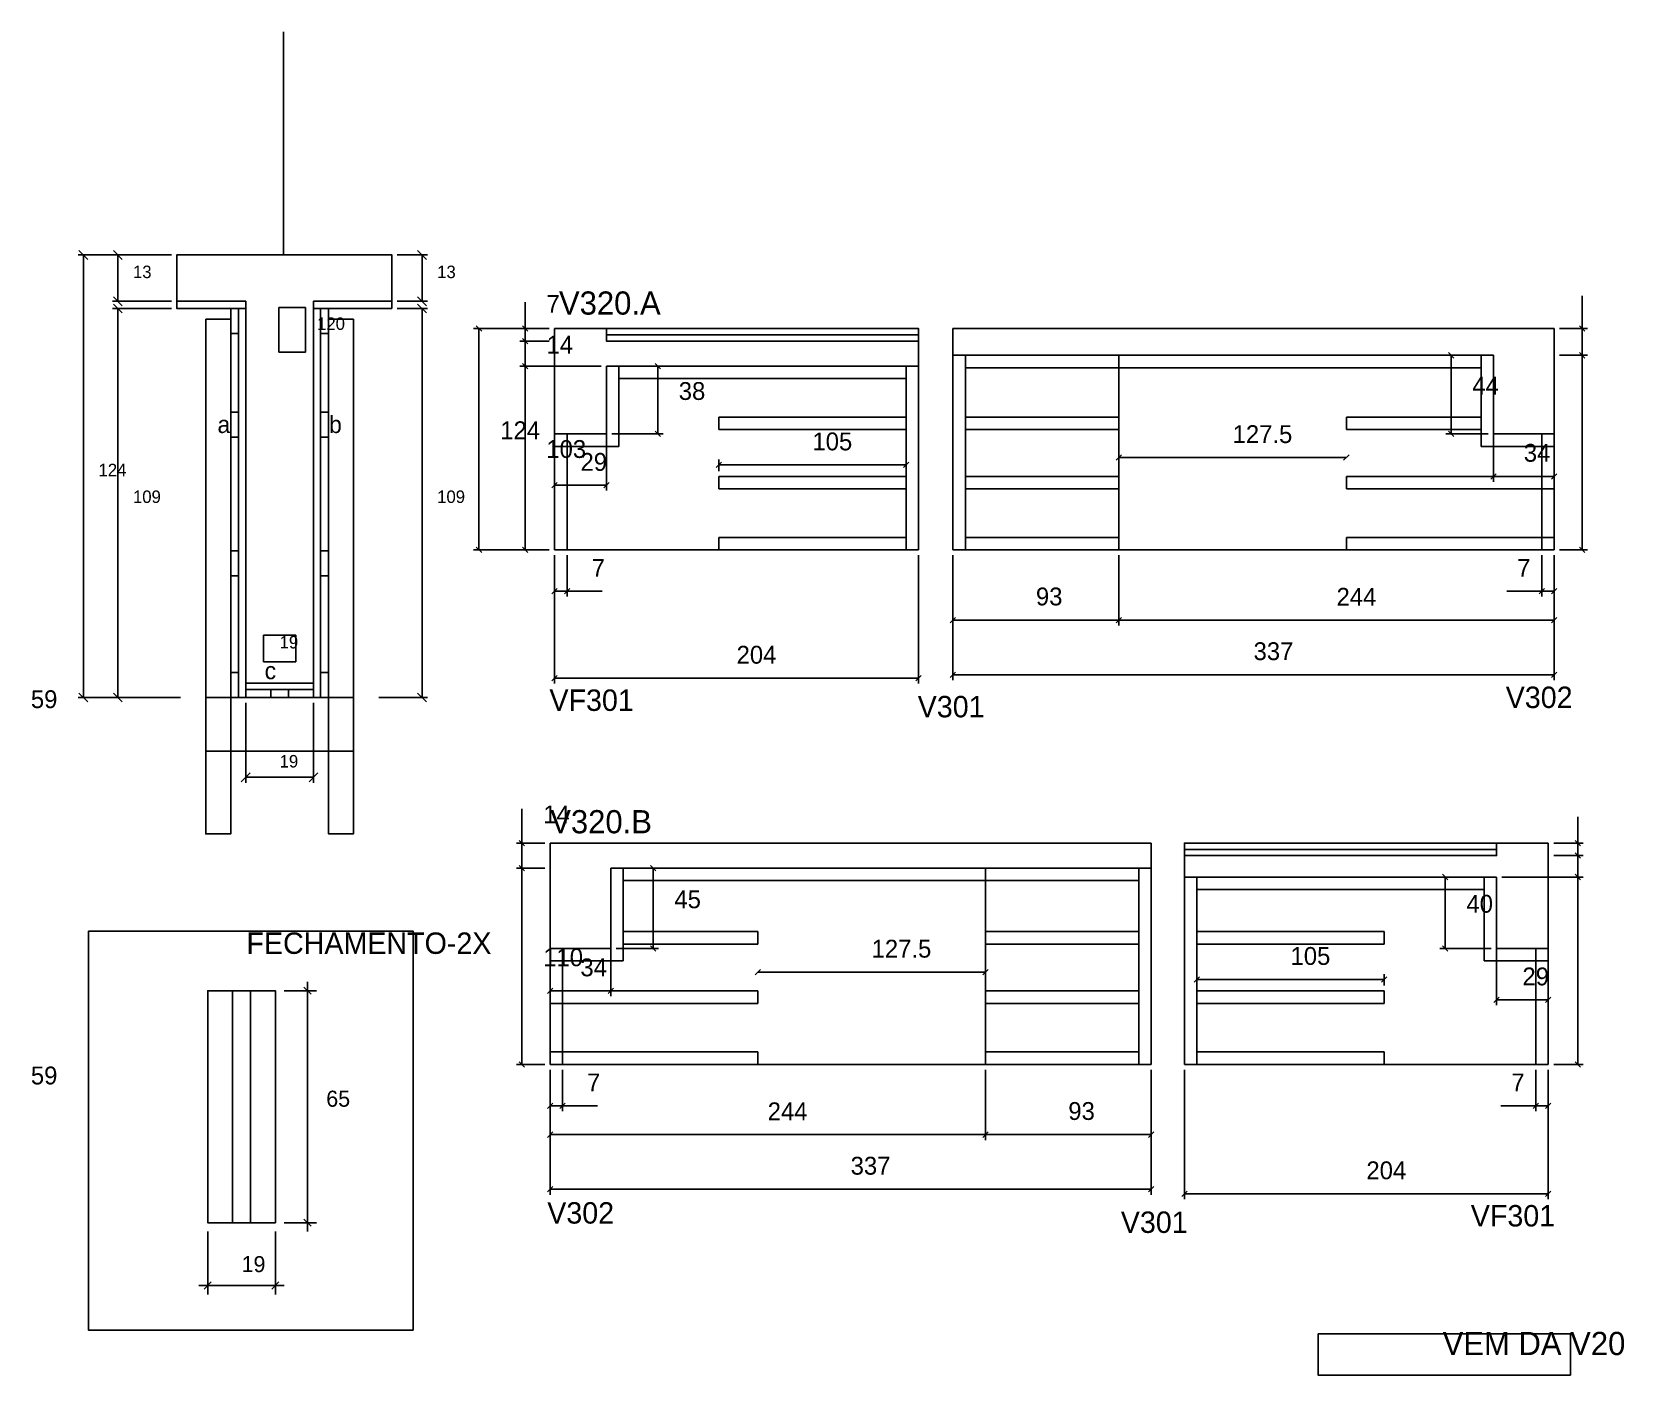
# Model space of a CAD drawing. Header units: metres. Extents: x 5630 to 6522, y 2976 to 3729.
import ezdxf

# ---------------------------------------------------------------- set-up
doc = ezdxf.new("R2010")
doc.units = ezdxf.units.M

msp = doc.modelspace()

# ---------------------------------------------------------------- linework, layer by layer
at = {"layer": 'CONCRETO', "color": 251}
msp.add_lwpolyline([(5710.88, 3577.52), (5710.88, 3603.52), (5831.46, 3603.52), (5831.46, 3577.52), (5787.52, 3577.52), (5787.52, 3363.52), (5749.52, 3363.52), (5749.52, 3577.52), (5710.88, 3577.52)], dxfattribs=at)
at = {"layer": 'COTA', "color": 4}
for p, q in [((5707.88, 3603.52), (5655.5, 3603.52)), ((5658.5, 3355.52), (5658.5, 3603.52)), ((5707.88, 3603.52), (5674.82, 3603.52)), ((5677.82, 3603.52), (5677.82, 3577.52)), ((5834.46, 3603.52), (5851.33, 3603.52)), ((5848.33, 3603.52), (5848.33, 3577.52)), ((6498.67, 3562.26), (6498.67, 3580.63)), ((5707.88, 3577.52), (5674.82, 3577.52)), ((5707.88, 3573.52), (5674.82, 3573.52)), ((5677.82, 3573.52), (5677.82, 3355.52)), ((5834.46, 3577.52), (5851.33, 3577.52)), ((5834.46, 3573.52), (5851.33, 3573.52)), ((5848.33, 3355.52), (5848.33, 3573.52)), ((5906.22, 3562.26), (5906.22, 3576.99)), ((5919.68, 3562.26), (5903.22, 3562.26)), ((5906.22, 3555.26), (5906.22, 3562.26)), ((6485.95, 3562.26), (6501.67, 3562.26)), ((6498.67, 3547.26), (6498.67, 3562.26)), ((5919.68, 3555.26), (5903.22, 3555.26)), ((5919.68, 3555.26), (5903.22, 3555.26)), ((5906.22, 3541.26), (5906.22, 3555.26)), ((6485.95, 3547.26), (6501.67, 3547.26)), ((6485.95, 3547.26), (6501.67, 3547.26)), ((6498.67, 3547.26), (6498.67, 3438.26)), ((5948.68, 3541.26), (5903.22, 3541.26)), ((5948.68, 3541.26), (5903.22, 3541.26)), ((5906.22, 3541.26), (5906.22, 3438.26)), ((5919.68, 3438.26), (5903.22, 3438.26)), ((6485.95, 3438.26), (6501.67, 3438.26)), ((5922.68, 3435.26), (5922.68, 3412.08)), ((5922.68, 3435.26), (5922.68, 3363.38)), ((5929.68, 3435.26), (5929.68, 3412.08)), ((6126.64, 3435.26), (6126.64, 3363.38)), ((6145.95, 3435.26), (6145.95, 3365.24)), ((6145.95, 3435.26), (6145.95, 3395.88)), ((6238.95, 3435.26), (6238.95, 3395.88)), ((6238.95, 3435.26), (6238.95, 3395.88)), ((6475.95, 3435.26), (6475.95, 3412.08)), ((6482.95, 3435.26), (6482.95, 3412.08)), ((6482.95, 3435.26), (6482.95, 3365.24)), ((6482.95, 3435.26), (6482.95, 3395.88)), ((5922.68, 3415.08), (5929.68, 3415.08)), ((5929.68, 3415.08), (5949.29, 3415.08)), ((6475.95, 3415.08), (6456.34, 3415.08)), ((6482.95, 3415.08), (6475.95, 3415.08)), ((6145.95, 3398.88), (6238.95, 3398.88)), ((6238.95, 3398.88), (6482.95, 3398.88)), ((6126.64, 3366.38), (5922.68, 3366.38)), ((6145.95, 3368.24), (6482.95, 3368.24)), ((5712.92, 3355.52), (5655.5, 3355.52)), ((5712.92, 3355.52), (5674.82, 3355.52)), ((5749.52, 3352.52), (5749.52, 3307.79)), ((5787.52, 3352.52), (5787.52, 3307.79)), ((5824.12, 3355.52), (5851.33, 3355.52)), ((5749.52, 3310.79), (5787.52, 3310.79)), ((5904.37, 3273.93), (5904.37, 3293.04)), ((6496.14, 3273.93), (6496.14, 3288.66)), ((5917.1, 3273.93), (5901.37, 3273.93)), ((5904.37, 3259.93), (5904.37, 3273.93)), ((6482.67, 3273.93), (6499.14, 3273.93)), ((6482.67, 3266.93), (6499.14, 3266.93)), ((6482.67, 3266.93), (6499.14, 3266.93)), ((6496.14, 3266.93), (6496.14, 3273.93)), ((6496.14, 3254.93), (6496.14, 3266.93)), ((5917.1, 3259.93), (5901.37, 3259.93)), ((5917.1, 3259.93), (5901.37, 3259.93)), ((5904.37, 3259.93), (5904.37, 3149.93)), ((6453.67, 3254.93), (6499.14, 3254.93)), ((6453.67, 3254.93), (6499.14, 3254.93)), ((6496.14, 3254.93), (6496.14, 3149.93)), ((5784.15, 3056.2), (5784.15, 3196.2)), ((5771.15, 3191.2), (5789.15, 3191.2)), ((5917.1, 3149.93), (5901.37, 3149.93)), ((5920.1, 3146.93), (5920.1, 3123.75)), ((5920.1, 3146.93), (5920.1, 3076.92)), ((5920.1, 3146.93), (5920.1, 3107.55)), ((5927.1, 3146.93), (5927.1, 3123.75)), ((6164.1, 3146.93), (6164.1, 3107.55)), ((6164.1, 3146.93), (6164.1, 3107.55)), ((6257.1, 3146.93), (6257.1, 3076.92)), ((6257.1, 3146.93), (6257.1, 3107.55)), ((6275.72, 3146.93), (6275.72, 3074.47)), ((6472.67, 3146.93), (6472.67, 3123.75)), ((6479.67, 3146.93), (6479.67, 3123.75)), ((6479.67, 3146.93), (6479.67, 3074.47)), ((6482.67, 3149.93), (6499.14, 3149.93)), ((5920.1, 3126.75), (5927.1, 3126.75)), ((5927.1, 3126.75), (5946.71, 3126.75)), ((6472.67, 3126.75), (6453.07, 3126.75)), ((6479.67, 3126.75), (6472.67, 3126.75)), ((6164.1, 3110.55), (5920.1, 3110.55)), ((6257.1, 3110.55), (6164.1, 3110.55)), ((6257.1, 3079.92), (5920.1, 3079.92)), ((6275.72, 3077.47), (6479.67, 3077.47)), ((5728.22, 3056.2), (5728.22, 3021)), ((5766.15, 3056.2), (5766.15, 3021)), ((5771.15, 3061.2), (5789.15, 3061.2)), ((5723.22, 3026), (5771.15, 3026))]:
    msp.add_line(p, q, dxfattribs=at)
at = {"layer": 'COTA'}
for p, q in [((5907.72, 3560.76), (5904.72, 3563.76)), ((6500.17, 3560.76), (6497.17, 3563.76)), ((5904.72, 3556.76), (5907.72, 3553.76)), ((5907.72, 3553.76), (5904.72, 3556.76)), ((6500.17, 3545.76), (6497.17, 3548.76)), ((6497.17, 3548.76), (6500.17, 3545.76)), ((5904.72, 3542.76), (5907.72, 3539.76)), ((5907.72, 3539.76), (5904.72, 3542.76)), ((5904.72, 3439.76), (5907.72, 3436.76)), ((6497.17, 3439.76), (6500.17, 3436.76)), ((5924.18, 3416.58), (5921.18, 3413.58)), ((5928.18, 3413.58), (5931.18, 3416.58)), ((6477.45, 3416.58), (6474.45, 3413.58)), ((6481.45, 3413.58), (6484.45, 3416.58)), ((6147.45, 3400.38), (6144.45, 3397.38)), ((6240.45, 3400.38), (6237.45, 3397.38)), ((6237.45, 3397.38), (6240.45, 3400.38)), ((6481.45, 3397.38), (6484.45, 3400.38)), ((5924.18, 3367.88), (5921.18, 3364.88)), ((6125.14, 3364.88), (6128.14, 3367.88)), ((6147.45, 3369.74), (6144.45, 3366.74)), ((6481.45, 3366.74), (6484.45, 3369.74)), ((5905.87, 3272.43), (5902.87, 3275.43)), ((6497.64, 3272.43), (6494.64, 3275.43)), ((6494.64, 3268.43), (6497.64, 3265.43)), ((6497.64, 3265.43), (6494.64, 3268.43)), ((5905.87, 3258.43), (5902.87, 3261.43)), ((5902.87, 3261.43), (5905.87, 3258.43)), ((6494.64, 3256.43), (6497.64, 3253.43)), ((6497.64, 3253.43), (6494.64, 3256.43)), ((5902.87, 3151.43), (5905.87, 3148.43)), ((6494.64, 3151.43), (6497.64, 3148.43)), ((5921.6, 3128.25), (5918.6, 3125.25)), ((5925.6, 3125.25), (5928.6, 3128.25)), ((6474.17, 3128.25), (6471.17, 3125.25)), ((6478.17, 3125.25), (6481.17, 3128.25)), ((5921.6, 3112.05), (5918.6, 3109.05)), ((6162.6, 3109.05), (6165.6, 3112.05)), ((6165.6, 3112.05), (6162.6, 3109.05)), ((6255.6, 3109.05), (6258.6, 3112.05)), ((5921.6, 3081.42), (5918.6, 3078.42)), ((6255.6, 3078.42), (6258.6, 3081.42)), ((6277.22, 3078.97), (6274.22, 3075.97)), ((6478.17, 3075.97), (6481.17, 3078.97))]:
    msp.add_line(p, q, dxfattribs=at)
at = {"layer": 'COTA', "color": 241}
for p, q in [((5951.68, 3562.26), (5922.68, 3562.26)), ((5922.68, 3562.26), (5922.68, 3503.26)), ((6482.95, 3562.26), (6145.95, 3562.26)), ((6145.95, 3547.26), (6145.95, 3562.26)), ((6482.95, 3562.26), (6482.95, 3503.26)), ((6126.64, 3541.26), (6126.64, 3555.26)), ((5920.1, 3273.93), (6257.1, 3273.93)), ((5920.1, 3273.93), (5920.1, 3214.93)), ((6257.1, 3259.93), (6257.1, 3273.93)), ((6275.72, 3254.93), (6275.72, 3266.93)), ((6450.67, 3273.93), (6479.67, 3273.93)), ((6479.67, 3273.93), (6479.67, 3214.93))]:
    msp.add_line(p, q, dxfattribs=at)
at = {"layer": 'COTA'}
for points in [[(5661, 3601.02), (5656, 3606.02)], [(5680.32, 3601.02), (5675.32, 3606.02)], [(5850.83, 3601.02), (5845.83, 3606.02)], [(5675.32, 3580.02), (5680.32, 3575.02)], [(5845.83, 3580.02), (5850.83, 3575.02)], [(5680.32, 3571.02), (5675.32, 3576.02)], [(5850.83, 3571.02), (5845.83, 3576.02)], [(5656, 3358.02), (5661, 3353.02)], [(5675.32, 3358.02), (5680.32, 3353.02)], [(5845.83, 3358.02), (5850.83, 3353.02)], [(5752.02, 3313.29), (5747.02, 3308.29)], [(5785.02, 3308.29), (5790.02, 3313.29)], [(5786.15, 3189.2), (5782.15, 3193.2)], [(5782.15, 3063.2), (5786.15, 3059.2)], [(5730.22, 3028), (5726.22, 3024)], [(5764.15, 3024), (5768.15, 3028)]]:
    msp.add_lwpolyline(points, dxfattribs=at)
at = {"layer": 'Cota Seção (2x)', "color": 180}
for p, q in [((5768.02, 3574.02), (5768.02, 3549.02)), ((5783.02, 3574.02), (5768.02, 3574.02)), ((5783.02, 3549.02), (5783.02, 3574.02)), ((5768.02, 3549.02), (5783.02, 3549.02)), ((5759.52, 3390.52), (5759.52, 3375.52)), ((5777.52, 3390.52), (5759.52, 3390.52)), ((5777.52, 3375.52), (5777.52, 3390.52)), ((5759.52, 3375.52), (5777.52, 3375.52))]:
    msp.add_line(p, q, dxfattribs=at)
at = {"layer": 'Cotas', "color": 1}
msp.add_lwpolyline([(5661.31, 3224.6), (5843.28, 3224.6), (5843.28, 3001.03), (5661.31, 3001.03), (5661.31, 3224.6)], dxfattribs=at)
at = {"layer": 'Madeira', "color": 126}
for points in [[(5741.12, 3559.52), (5745.52, 3559.52), (5745.52, 3573.52), (5741.12, 3573.52), (5741.12, 3559.52)], [(5795.92, 3559.52), (5791.52, 3559.52), (5791.52, 3573.52), (5795.92, 3573.52), (5795.92, 3559.52)], [(5741.12, 3501.48), (5745.52, 3501.48), (5745.52, 3515.48), (5741.12, 3515.48), (5741.12, 3501.48)], [(5795.92, 3501.48), (5791.52, 3501.48), (5791.52, 3515.48), (5795.92, 3515.48), (5795.92, 3501.48)], [(5741.12, 3423.77), (5745.52, 3423.77), (5745.52, 3437.77), (5741.12, 3437.77), (5741.12, 3423.77)], [(5795.92, 3423.77), (5791.52, 3423.77), (5791.52, 3437.77), (5795.92, 3437.77), (5795.92, 3423.77)], [(5741.12, 3355.52), (5745.52, 3355.52), (5745.52, 3369.52), (5741.12, 3369.52), (5741.12, 3355.52)], [(5795.92, 3355.52), (5791.52, 3355.52), (5791.52, 3369.52), (5795.92, 3369.52), (5795.92, 3355.52)], [(5749.52, 3355.52), (5749.52, 3359.92), (5763.52, 3359.92), (5763.52, 3355.52), (5749.52, 3355.52)], [(5787.52, 3355.52), (5787.52, 3359.92), (5773.52, 3359.92), (5773.52, 3355.52), (5787.52, 3355.52)]]:
    msp.add_lwpolyline(points, dxfattribs=at)
at = {"layer": 'Painéis', "color": 4}
for p, q in [((5919.68, 3562.26), (5877.27, 3562.26)), ((5880.27, 3438.26), (5880.27, 3562.26)), ((6445.95, 3547.26), (6422.14, 3547.26)), ((6425.14, 3547.26), (6425.14, 3503.26)), ((5954.68, 3541.26), (5983.49, 3541.26)), ((5980.49, 3541.26), (5980.49, 3503.26)), ((5922.68, 3500.26), (5922.68, 3471.45)), ((5951.68, 3500.26), (5951.68, 3471.45)), ((5954.68, 3503.26), (5983.49, 3503.26)), ((6445.95, 3503.26), (6422.14, 3503.26)), ((6448.95, 3500.26), (6448.95, 3476.4)), ((6482.95, 3500.26), (6482.95, 3476.4)), ((6238.95, 3489.98), (6366.45, 3489.98)), ((6014.68, 3482.4), (6014.68, 3488.9)), ((6119.68, 3485.9), (6014.68, 3485.9)), ((6119.68, 3482.4), (6119.68, 3488.9)), ((5922.68, 3474.45), (5951.68, 3474.45)), ((6482.95, 3479.4), (6448.95, 3479.4)), ((5919.68, 3438.26), (5877.27, 3438.26)), ((5957.1, 3259.93), (5980.9, 3259.93)), ((5977.9, 3259.93), (5977.9, 3214.93)), ((6447.67, 3254.93), (6418.87, 3254.93)), ((6421.87, 3254.93), (6421.87, 3214.93)), ((5957.1, 3214.93), (5980.9, 3214.93)), ((6447.67, 3214.93), (6418.87, 3214.93)), ((5920.1, 3211.93), (5920.1, 3188.07)), ((5954.1, 3211.93), (5954.1, 3188.07)), ((6450.67, 3211.93), (6450.67, 3183.12)), ((6479.67, 3211.93), (6479.67, 3183.12)), ((6164.1, 3201.65), (6036.6, 3201.65)), ((6282.67, 3194.07), (6282.67, 3200.57)), ((6387.67, 3197.57), (6282.67, 3197.57)), ((6387.67, 3194.07), (6387.67, 3200.57)), ((5920.1, 3191.07), (5954.1, 3191.07)), ((6479.67, 3186.12), (6450.67, 3186.12))]:
    msp.add_line(p, q, dxfattribs=at)
at = {"layer": 'Painéis'}
for p, q in [((5881.77, 3560.76), (5878.77, 3563.76)), ((6426.64, 3545.76), (6423.64, 3548.76)), ((5981.99, 3539.76), (5978.99, 3542.76)), ((5978.99, 3504.76), (5981.99, 3501.76)), ((6423.64, 3504.76), (6426.64, 3501.76)), ((6240.45, 3491.48), (6237.45, 3488.48)), ((6364.95, 3488.48), (6367.95, 3491.48)), ((6016.18, 3487.4), (6013.18, 3484.4)), ((6118.18, 3484.4), (6121.18, 3487.4)), ((5924.18, 3475.95), (5921.18, 3472.95)), ((5950.18, 3472.95), (5953.18, 3475.95)), ((6450.45, 3480.9), (6447.45, 3477.9)), ((6481.45, 3477.9), (6484.45, 3480.9)), ((5878.77, 3439.76), (5881.77, 3436.76)), ((5979.4, 3258.43), (5976.4, 3261.43)), ((6423.37, 3253.43), (6420.37, 3256.43)), ((5976.4, 3216.43), (5979.4, 3213.43)), ((6420.37, 3216.43), (6423.37, 3213.43)), ((6038.1, 3203.15), (6035.1, 3200.15)), ((6162.6, 3200.15), (6165.6, 3203.15)), ((6284.17, 3199.07), (6281.17, 3196.07)), ((6386.17, 3196.07), (6389.17, 3199.07)), ((5921.6, 3192.57), (5918.6, 3189.57)), ((5952.6, 3189.57), (5955.6, 3192.57)), ((6452.17, 3187.62), (6449.17, 3184.62)), ((6478.17, 3184.62), (6481.17, 3187.62))]:
    msp.add_line(p, q, dxfattribs=at)
at = {"layer": 'Painéis', "color": 200}
for p, q in [((6145.95, 3438.26), (6145.95, 3547.26)), ((6145.95, 3547.26), (6448.95, 3547.26)), ((6238.95, 3438.26), (6238.95, 3547.26)), ((6448.95, 3503.26), (6448.95, 3547.26)), ((5951.68, 3503.26), (5951.68, 3541.26)), ((6126.64, 3541.26), (5951.68, 3541.26)), ((6126.64, 3438.26), (6126.64, 3541.26)), ((5922.68, 3503.26), (5951.68, 3503.26)), ((5922.68, 3438.26), (5922.68, 3503.26)), ((6482.95, 3503.26), (6448.95, 3503.26)), ((6482.95, 3438.26), (6482.95, 3503.26)), ((6126.64, 3438.26), (5922.68, 3438.26)), ((6145.95, 3438.26), (6482.95, 3438.26)), ((5954.1, 3214.93), (5954.1, 3259.93)), ((6257.1, 3259.93), (5954.1, 3259.93)), ((6164.1, 3149.93), (6164.1, 3259.93)), ((6257.1, 3149.93), (6257.1, 3259.93)), ((6275.72, 3149.93), (6275.72, 3254.93)), ((6275.72, 3254.93), (6450.67, 3254.93)), ((6450.67, 3214.93), (6450.67, 3254.93)), ((5920.1, 3214.93), (5954.1, 3214.93)), ((5920.1, 3149.93), (5920.1, 3214.93)), ((6479.67, 3214.93), (6450.67, 3214.93)), ((6479.67, 3149.93), (6479.67, 3214.93)), ((5728.22, 3061.2), (5728.2, 3191.2)), ((5766.15, 3191.2), (5728.2, 3191.2)), ((5766.15, 3191.2), (5766.15, 3061.2)), ((6257.1, 3149.93), (5920.1, 3149.93)), ((6275.72, 3149.93), (6479.67, 3149.93)), ((5766.15, 3061.2), (5728.22, 3061.2))]:
    msp.add_line(p, q, dxfattribs=at)
for points in [[(5749.52, 3573.52), (5749.52, 3577.52), (5710.88, 3577.52), (5710.88, 3573.52), (5749.52, 3573.52)], [(5745.52, 3573.52), (5749.52, 3573.52), (5749.52, 3355.52), (5745.52, 3355.52), (5745.52, 3573.52)], [(5831.46, 3573.52), (5831.46, 3577.52), (5787.52, 3577.52), (5787.52, 3573.52), (5831.46, 3573.52)], [(5791.52, 3573.52), (5787.52, 3573.52), (5787.52, 3355.52), (5791.52, 3355.52), (5791.52, 3573.52)], [(6126.64, 3555.26), (5951.68, 3555.26), (5951.68, 3562.26), (6126.64, 3562.26), (6126.64, 3555.26)], [(5787.52, 3359.92), (5787.52, 3363.52), (5749.52, 3363.52), (5749.52, 3359.92), (5787.52, 3359.92)], [(6275.72, 3266.93), (6450.67, 3266.93), (6450.67, 3273.93), (6275.72, 3273.93), (6275.72, 3266.93)]]:
    msp.add_lwpolyline(points, dxfattribs=at)
at = {"layer": 'SARR_2.2x7', "color": 40}
for p, q in [((6126.64, 3558.76), (5951.68, 3558.76)), ((6152.9, 3438.26), (6152.9, 3547.26)), ((6441.95, 3496.26), (6441.95, 3547.26)), ((5958.68, 3496.26), (5958.68, 3541.26)), ((6119.68, 3438.26), (6119.68, 3541.26)), ((6152.9, 3540.26), (6238.95, 3540.26)), ((6238.95, 3540.26), (6441.95, 3540.26)), ((6119.68, 3534.26), (5958.68, 3534.26)), ((6014.68, 3505.69), (6014.68, 3512.69)), ((6014.68, 3512.69), (6119.68, 3512.69)), ((6152.9, 3512.69), (6238.95, 3512.69)), ((6366.45, 3505.69), (6366.45, 3512.69)), ((6441.95, 3512.69), (6366.45, 3512.69)), ((5929.68, 3438.26), (5929.68, 3503.26)), ((5951.68, 3503.26), (5951.68, 3496.26)), ((6014.68, 3505.69), (6119.68, 3505.69)), ((6152.9, 3505.69), (6238.95, 3505.69)), ((6441.95, 3505.69), (6366.45, 3505.69)), ((6448.95, 3503.26), (6448.95, 3496.26)), ((6475.95, 3438.26), (6475.95, 3503.26)), ((5922.68, 3496.26), (5951.68, 3496.26)), ((5951.68, 3496.26), (5958.68, 3496.26)), ((6448.95, 3496.26), (6441.95, 3496.26)), ((6482.95, 3496.26), (6448.95, 3496.26)), ((6014.68, 3472.4), (6014.68, 3479.4)), ((6014.68, 3479.4), (6119.68, 3479.4)), ((6014.68, 3472.4), (6119.68, 3472.4)), ((6152.9, 3479.4), (6238.95, 3479.4)), ((6152.9, 3472.4), (6238.95, 3472.4)), ((6366.45, 3472.4), (6366.45, 3479.4)), ((6482.95, 3479.4), (6366.45, 3479.4)), ((6482.95, 3472.4), (6366.45, 3472.4)), ((6014.68, 3438.26), (6014.68, 3445.26)), ((6119.68, 3445.26), (6014.68, 3445.26)), ((6152.9, 3445.26), (6238.95, 3445.26)), ((6366.45, 3438.26), (6366.45, 3445.26)), ((6482.95, 3445.26), (6366.45, 3445.26)), ((6275.72, 3270.43), (6450.67, 3270.43)), ((5961.1, 3207.93), (5961.1, 3259.93)), ((6250.14, 3149.93), (6250.14, 3259.93)), ((6164.1, 3252.93), (5961.1, 3252.93)), ((6250.14, 3252.93), (6164.1, 3252.93)), ((6282.67, 3149.93), (6282.67, 3254.93)), ((6443.67, 3207.93), (6443.67, 3254.93)), ((6282.67, 3247.93), (6443.67, 3247.93)), ((5961.1, 3224.36), (6036.6, 3224.36)), ((6036.6, 3217.36), (6036.6, 3224.36)), ((6250.14, 3224.36), (6164.1, 3224.36)), ((6387.67, 3224.36), (6282.67, 3224.36)), ((6387.67, 3217.36), (6387.67, 3224.36)), ((5927.1, 3149.93), (5927.1, 3214.93)), ((5954.1, 3214.93), (5954.1, 3207.93)), ((5961.1, 3217.36), (6036.6, 3217.36)), ((6250.14, 3217.36), (6164.1, 3217.36)), ((6387.67, 3217.36), (6282.67, 3217.36)), ((6450.67, 3214.93), (6450.67, 3207.93)), ((6472.67, 3149.93), (6472.67, 3214.93)), ((5920.1, 3207.93), (5954.1, 3207.93)), ((5954.1, 3207.93), (5961.1, 3207.93)), ((6450.67, 3207.93), (6443.67, 3207.93)), ((6479.67, 3207.93), (6450.67, 3207.93)), ((5920.1, 3191.07), (6036.6, 3191.07)), ((6036.6, 3184.07), (6036.6, 3191.07)), ((6250.14, 3191.07), (6164.1, 3191.07)), ((6387.67, 3191.07), (6282.67, 3191.07)), ((6387.67, 3184.07), (6387.67, 3191.07)), ((5920.1, 3184.07), (6036.6, 3184.07)), ((6250.14, 3184.07), (6164.1, 3184.07)), ((6387.67, 3184.07), (6282.67, 3184.07)), ((5920.1, 3156.93), (6036.6, 3156.93)), ((6036.6, 3149.93), (6036.6, 3156.93)), ((6250.14, 3156.93), (6164.1, 3156.93)), ((6282.67, 3156.93), (6387.67, 3156.93)), ((6387.67, 3149.93), (6387.67, 3156.93))]:
    msp.add_line(p, q, dxfattribs=at)
for points in [[(5742.19, 3191.2), (5728.22, 3191.2), (5728.22, 3061.2), (5742.19, 3061.2), (5742.19, 3191.2)], [(5752.17, 3191.2), (5766.15, 3191.2), (5766.15, 3061.2), (5752.17, 3061.2), (5752.17, 3191.2)]]:
    msp.add_lwpolyline(points, dxfattribs=at)
at = {"layer": 'SARR_3.5x7', "color": 81}
for points in [[(5727.12, 3567.52), (5741.12, 3567.52), (5741.12, 3279.04), (5727.12, 3279.04), (5727.12, 3567.52)], [(5809.92, 3567.52), (5795.92, 3567.52), (5795.92, 3279.04), (5809.92, 3279.04), (5809.92, 3567.52)], [(5727.12, 3355.52), (5809.92, 3355.52), (5809.92, 3325.46), (5727.12, 3325.46), (5727.12, 3355.52)]]:
    msp.add_lwpolyline(points, dxfattribs=at)
at = {"layer": 'Texto Seção', "color": 252}
msp.add_line((5770.72, 3603.52), (5770.72, 3728.52), dxfattribs=at)
at = {"layer": 'Texto Seção', "color": 7}
msp.add_lwpolyline([(6350.58, 2998.99), (6492.03, 2998.99), (6492.03, 2975.79), (6350.58, 2975.79), (6350.58, 2998.99)], dxfattribs=at)

# ---------------------------------------------------------------- texts
at = {"layer": '5', "color": 5}
for s, p in [('VF301', (5919.76, 3348.01)), ('V301', (6126.19, 3344.4)), ('V302', (6455.79, 3349.62)), ('V302', (5918.53, 3060.71)), ('VF301', (6436.21, 3059.1)), ('V301', (6240.03, 3055.49))]:
    msp.add_text(s, height=12, dxfattribs=at).set_placement(p)
at = {"layer": 'COTA', "color": 1}
for s, p in [('13', (5686.32, 3590.52)), ('13', (5856.83, 3590.52)), ('124', (5667, 3479.52)), ('109', (5686.32, 3464.52)), ('109', (5856.83, 3464.52)), ('19', (5768.52, 3316.29))]:
    msp.add_text(s, height=7, dxfattribs=at).set_placement(p)
at = {"layer": 'COTA', "color": 240}
for s, height, p in [('7', 10, (5918.15, 3571.12)), ('14', 10, (5918.15, 3548.26)), ('103', 10, (5918, 3489.76)), ('7', 10, (5943.43, 3423.15)), ('7', 10, (6462.21, 3423.15)), ('93', 10, (6192.45, 3407.13)), ('244', 10, (6360.95, 3406.95)), ('204', 10, (6024.66, 3374.48)), ('337', 10, (6314.45, 3376.46)), ('59', 10, (5629.09, 3349.57)), ('14', 10, (5916.3, 3284.99)), ('110', 10, (5916.27, 3204.93)), ('59', 10, (5629.09, 3138.71)), ('7', 10, (5940.84, 3134.82)), ('7', 10, (6458.93, 3134.82)), ('65', 9, (5794.65, 3126.2)), ('244', 10, (6042.1, 3118.62)), ('93', 10, (6210.6, 3118.8)), ('337', 10, (6088.6, 3088.14)), ('204', 10, (6377.7, 3085.57)), ('19', 9, (5747.18, 3033.5))]:
    msp.add_text(s, height=height, dxfattribs=at).set_placement(p)
at = {"layer": 'Cota Seção (2x)', "color": 1}
for s, p in [('120', (5789.52, 3561.52)), ('19', (5768.52, 3383.02))]:
    msp.add_text(s, height=7, dxfattribs=at).set_placement(p)
at = {"layer": 'detalhes', "color": 4}
for s, p in [('a', (5733.69, 3503.72)), ('b', (5796.23, 3503.71)), ('c', (5760.12, 3365.76))]:
    msp.add_text(s, height=9.6, dxfattribs=at).set_placement(p)
at = {"layer": 'Painéis', "color": 240}
for s, p in [('44', (6437.07, 3525.26)), ('38', (5992.25, 3522.26)), ('124', (5892.2, 3500.26)), ('127.5', (6302.7, 3498.09)), ('105', (6067.18, 3494.01)), ('29', (5937.18, 3482.54)), ('34', (6465.95, 3487.62)), ('45', (5989.79, 3237.43)), ('40', (6433.77, 3234.93)), ('127.5', (6100.35, 3209.76)), ('105', (6335.17, 3205.68)), ('34', (5937.1, 3199.29)), ('29', (6465.17, 3194.21))]:
    msp.add_text(s, height=10, dxfattribs=at).set_placement(p)
at = {"layer": 'TEXTO PILAR', "color": 3}
msp.add_text('FECHAMENTO-2X', height=12, dxfattribs=at).set_placement((5749.94, 3211.85))
at = {"layer": 'Texto Seção', "color": 7}
for s, p in [('V320.A', (5925.1, 3570.06)), ('V320.B', (5920.2, 3279.41)), ('VEM DA V20', (6420.44, 2987.04))]:
    msp.add_text(s, height=13, dxfattribs=at).set_placement(p)

doc.saveas('drawing.dxf')
